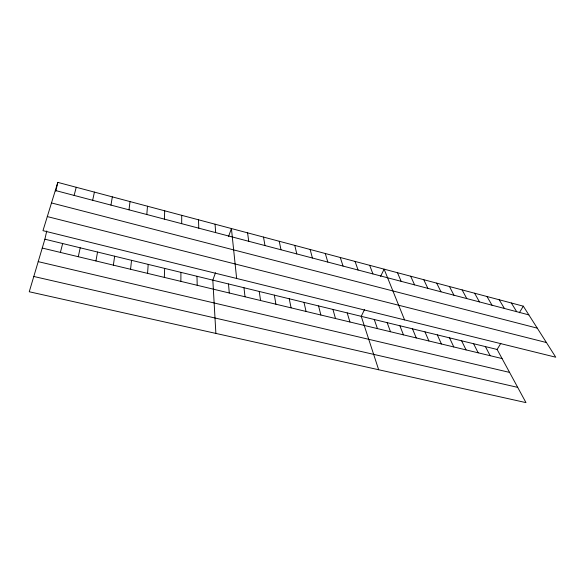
<?xml version="1.0" encoding="UTF-8"?>
<svg xmlns="http://www.w3.org/2000/svg" width="585" height="585" viewBox="0 0 585 585"><rect width="100%" height="100%" fill="white"/><g stroke="black" fill="none" stroke-linecap="round" stroke-linejoin="round"><path stroke-width="0.88" d="M181.686 223.675L181.723 215.331M180.875 281.363L180.926 272.369M164.319 277.392L164.67 268.405M164.363 219.126L164.721 210.805M147.559 273.363L148.202 264.391M146.798 214.512L147.493 206.227M130.572 269.283L131.53 260.325M129 209.832L130.031 201.584M113.373 265.144L114.645 256.208M110.96 205.094L112.342 196.874M95.94 260.954L97.541 252.04M92.664 200.289L94.412 192.107M78.28 256.713L80.218 247.813M44.884 239.199L497.126 349.457L525.981 402.626L29.25 291.761L44.884 239.199L46.756 230.958M55.802 191.185L57.805 182.374L523.312 306.174L555.75 357.208L42.976 230.673L57.805 182.374M60.387 252.413L62.668 243.536M74.12 195.419L76.233 187.273M215.507 272.727L212.83 280.149L215.88 333.413M228.545 236.537L231.426 228.545L236.632 278.46M364.543 309.531L361.245 316.331L378.663 369.749M380.616 276.376L384.118 269.158L404.571 319.9M497.126 349.457L500.855 343.285M519.312 312.785L523.312 306.174M33.798 276.478L517.696 387.372M38.208 261.641L509.579 372.404M42.252 248.055L502.062 358.554M47.297 216.582L546.419 342.532M51.487 202.936L537.286 328.156M55.319 190.476L528.847 314.884M511.334 302.993L516.701 311.695M499.224 299.769L504.424 308.47M486.991 296.515L492.014 305.209M474.618 293.231L479.466 301.911M462.113 289.904L466.779 298.577M485.411 346.605L490.186 355.702M449.47 286.54L453.945 295.206M473.572 343.717L478.186 352.813M436.688 283.14L440.973 291.798M461.616 340.799L466.062 349.903M423.767 279.703L427.854 288.354M449.529 337.852L453.806 346.956M437.317 334.876L441.419 343.98M410.699 276.23L414.582 284.866M424.973 331.87L428.9 340.975M397.478 272.712L401.164 281.341M412.498 328.828L416.242 337.933M399.891 325.75L403.445 334.854M369.683 265.319L372.923 273.919M387.153 322.649L390.509 331.746M355.073 261.429L358.078 270.021M374.268 319.505L377.435 328.602M340.28 257.495L343.044 266.065M347.19 312.902L349.932 321.999M325.304 253.517L327.819 262.073M332.96 309.436L335.483 318.525M310.145 249.481L312.405 258.022M318.569 305.926L320.858 315.008M294.796 245.4L296.792 253.919M304.003 302.372L306.057 311.454M279.25 241.269L280.983 249.766M289.261 298.781L291.081 307.849M274.343 295.147L275.915 304.207M263.513 237.079L264.968 245.554M259.25 291.462L260.559 300.514M247.572 232.845L248.742 241.291M243.967 287.74L245.02 296.785M228.494 283.966L229.283 292.997M215.075 224.201L215.653 232.603M198.505 219.792L198.783 228.165M196.977 276.281L197.211 285.297"/></g></svg>
